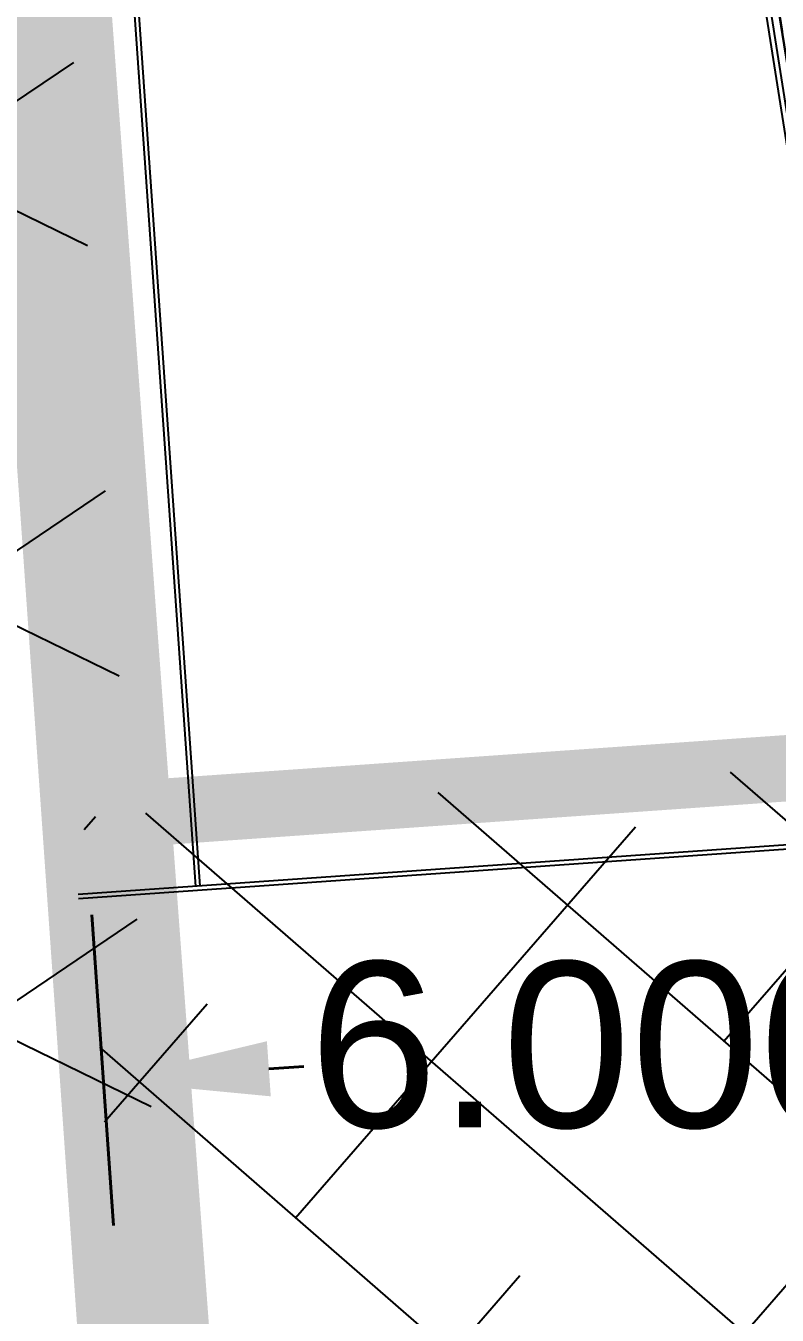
# Model space of a CAD drawing. Header units: millimetres. Extents: x 50357 to 985146, y 723188 to 1803594.
# Drawn here: x 832228.06 to 832232.6, y 818133.75 to 818141.53 of the extents above; entities that cross this region are included whole.
import ezdxf

# ---------------------------------------------------------------- set-up
doc = ezdxf.new("R2010")
doc.units = ezdxf.units.MM
doc.header["$LTSCALE"] = 3
doc.header["$MEASUREMENT"] = 0
for name, pattern in [('DASHED', [19.049999999999997, 12.7, -6.349999999999999]), ('DASHED2', [0.375, 0.25, -0.125]), ('DIVIDE', [1.25, 0.5, -0.25, 0, -0.25, 0, -0.25])]:
    doc.linetypes.add(name, pattern=pattern)
doc.layers.get('Defpoints').update_dxf_attribs({"color": 32})
doc.layers.add('-Dim', color=7, linetype='Continuous', lineweight=40)
doc.layers.add('3A35X-MAGP-P-ADR-B1M-STR-0$0$UAJ-28STRU-h', color=251, linetype='Continuous', lineweight=9)
for name, color, linetype in [('00-TITLEBOX', 7, 'Continuous'), ('3A35X-MAGP-P-LD-00-0$0$A-GLASS', 1, 'Continuous'), ('3A35X-MAGP-P-LD-00-0$0$LWK-GA_HANDRAIL', 7, 'Continuous'), ('3A35X-MAGP-P-LD-00-0$0$LWK-MA_PAVING BANDING', 8, 'Continuous'), ('UAJ-00XREF', 7, 'Continuous')]:
    doc.layers.add(name, color=color, linetype=linetype)
doc.styles.get("Standard").update_dxf_attribs({"font": 'arial.ttf'})
doc.dimstyles.get("Standard").update_dxf_attribs({"dimtxt": 0.5, "dimasz": 0.5, "dimexe": 0.18, "dimexo": 0.0625, "dimgap": 0.09, "dimtad": 0, "dimtih": 1, "dimtoh": 1, "dimdec": 3, "dimzin": 0, "dimdsep": 46, "dimtxsty": 'Standard', "dimcen": 0.09, "dimclrd": 256, "dimclre": 256, "dimclrt": 256, "dimadec": 0, "dimazin": 0, "dimtfac": 1, "dimtdec": 3, "dimtofl": 0, "dimtmove": 0, "dimatfit": 3, "dimfxl": 1, "dimtolj": 1, "dimtzin": 0, "dimlwd": -1, "dimlwe": -1, "dimarcsym": 0})

# ---------------------------------------------------------------- blocks, each defined once
blk = doc.blocks.new('*D1121')
at = {"layer": '-Dim', "transparency": 16777216}
for p, q in [((832234.5675669201, 818134.7052526444), (832234.4365590663, 818136.579365629)), ((832228.5930875045, 818134.2876130828), (832228.4620796508, 818136.1617260673)), ((832233.5087271812, 818135.5120662366), (832233.2973205065, 818135.4972880802)), ((832229.5293790433, 818135.2338941823), (832229.740785718, 818135.2486723387))]:
    blk.add_line(p, q, dxfattribs=at)
for points in [[(832233.497104889, 818135.6783271764), (832233.5203494736, 818135.3458052968), (832234.50629282, 818135.5817999903)], [(832229.517756751, 818135.400155122), (832229.5410013356, 818135.0676332425), (832228.5318134045, 818135.1641604286)]]:
    blk.add_solid(points, dxfattribs=at)
at = {"layer": 'Defpoints', "color": 0, "transparency": 16777216}
for p in [(832228.5318134045, 818135.1641604286), (832234.5719252797, 818134.6429047919), (832228.5974458641, 818134.2252652303)]:
    blk.add_point(p, dxfattribs=at)
at = {"layer": '-Dim', "transparency": 16777216, "insert": (832231.5190531122, 818135.3729802094), "char_height": 1, "attachment_point": 5}
blk.add_mtext('\\A1;6.000', dxfattribs=at)
blk = doc.blocks.new('QA')
at = {"layer": '3A35X-MAGP-P-ADR-B1M-STR-0$0$UAJ-28STRU-h', "elevation": -8.014211355258927e-05}
blk.add_lwpolyline([(4176.000201225281, -12907.3253030777), (4176.00020134449, -12907.42158555984)], dxfattribs=at)
at = {"layer": '3A35X-MAGP-P-LD-00-0$0$A-GLASS', "ltscale": 0.5}
for points in [[(3260.576155781746, -310.5533533096313), (4549.030581712723, -310.8446944952011, -0.3780705975046576), (5711.480078935623, -1392.408470392227), (6581.344330906868, -11394.23039078712, 0.3890288833030056), (8125.516315340996, -12809.94570815563), (9658.37551021576, -12809.9406683445)], [(3260.576155900955, -340.5533540248871), (4548.627946972847, -340.8446043729782, -0.3779323552059208), (5681.608272433281, -1395.184558272362), (6551.457149505615, -11396.82969629765, 0.3890288833030058), (8125.516302227974, -12839.94570803642), (9658.375608921051, -12839.9406683445)]]:
    blk.add_lwpolyline(points, format="xyb", dxfattribs=at)
at = {"layer": '3A35X-MAGP-P-LD-00-0$0$LWK-GA_HANDRAIL', "color": 2, "lineweight": 30, "ltscale": 0.5}
blk.add_rational_spline([(3260.576155781746, -260.4250419139862), (3888.936815977097, -260.4250417947769), (4517.297476172447, -260.4250417947769), (5663.312283039094, -260.4250419139862), (5762.59759581089, -1402.130942821503), (6196.876965761185, -6396.014784812927), (6631.15633559227, -11389.89862692356)], [1, 1, 1, 0.7371008340881321, 1, 1, 1], degree=2, knots=[8765.813405622794, 8765.813405622794, 8765.813405622794, 10022.53472598037, 10022.53472598037, 11877.60010583804, 11877.60010583804, 21903.06256882496, 21903.06256882496, 21903.06256882496], dxfattribs=at)
at = {"layer": '3A35X-MAGP-P-LD-00-0$0$LWK-MA_PAVING BANDING'}
for p, q in [((2471.837233304977, -1506.37068092823), (2471.837233185768, -13186.51781487465)), ((2497.714233160019, -1506.37068092823), (2497.714233160019, -13186.51740372181)), ((8125.516478538513, -13212.39715623856, -0.09501681376235314), (1762.113454580307, -13212.49824535847, 0.03824597080360305)), ((8125.516479253769, -13186.42800033092, -0.0950168107383693), (1762.113455414772, -13186.52908957005, 0.03824597382758685))]:
    blk.add_line(p, q, dxfattribs=at)
blk = doc.blocks.new('3A35X-MAGP-P-LD-00-0')
at = {"color": 9, "rotation": 4.018631480163328}
blk.add_blockref('QA', (834538109.879394, 818149316.2728351), dxfattribs=at)

msp = doc.modelspace()

# ---------------------------------------------------------------- hatches: boundary and pattern name
h = msp.add_hatch()
h.set_pattern_fill('NET3', color=256, scale=18, angle=-7.951386703658792e-16)
h.set_pattern_definition([(273.9989085452077, (834525.5251607728, 818208.8836703451), (2.244522102532559, 0.1569093089743835), []), (333.9989085452076, (834525.5251607728, 818208.8836703451), (0.9863736036042021, 2.022267814636049), []), (33.99890854520757, (834525.5251607728, 818208.8836703451), (-1.258148498928357, 1.865358505661665), [])])
edge = h.paths.add_edge_path()
edge.add_arc((832246.045109395, 818268.9727718568), 117.4714779904137, 237.7610185512239, 253.8149798117622)
edge.add_line((832213.3011060291, 818156.1570886172), (832213.1253117833, 818155.3417954816))
edge.add_line((832213.1253117833, 818155.3417954816), (832213.966279378, 818155.2143137592))
edge.add_line((832213.966279378, 818155.2143137592), (832211.5657279415, 818144.3196118135))
edge.add_line((832211.5657279415, 818144.3196118135), (832220.0467316768, 818142.4508974622))
edge.add_line((832220.0467316768, 818142.4508974622), (832227.8682480772, 818142.9709246121))
edge.add_line((832227.8682480772, 818142.9709246121), (832228.1954681716, 818143.4368965481))
edge.add_line((832228.1954681716, 818143.4368965481), (832228.948874986, 818133.2615383258))
edge.add_line((832228.948874986, 818133.2615383258), (832222.469656159, 818132.7811715583))
edge.add_line((832222.469656159, 818132.7811715583), (832222.892503343, 818127.0768211493))
edge.add_line((832222.892503343, 818127.0768211493), (832225.0416777033, 818127.2361323191))
edge.add_line((832225.0416777033, 818127.2361323191), (832225.1704666419, 818125.4987156643))
edge.add_line((832225.1704666419, 818125.4987156643), (832229.4999151856, 818125.8196592286))
edge.add_line((832229.4999151856, 818125.8196592286), (832230.9487625523, 818106.2519439334))
edge.add_line((832230.9487625523, 818106.2519439334), (832188.0000464984, 818103.0684551515))
edge.add_line((832188.0000464984, 818103.0684551515), (832186.0984719946, 818129.4004782591))
edge.add_line((832186.0984719946, 818129.4004782591), (832198.0579179983, 818130.2871469416))
edge.add_line((832198.0579179983, 818130.2871469416), (832197.5911596131, 818136.5838778412))
edge.add_line((832197.5911596131, 818136.5838778412), (832185.6378176069, 818135.6978149211))
edge.add_line((832185.6378176069, 818135.6978149211), (832185.2447420098, 818141.0008534852))
edge.add_line((832185.2447420098, 818141.0008534852), (832185.4957551577, 818141.0194301056))
edge.add_line((832185.4957551577, 818141.0194301056), (832183.3797304785, 818169.6118216475))
h = msp.add_hatch()
h.set_pattern_fill('ANSI38', color=256, scale=10)
h.set_pattern_definition([(318.9989085452077, (834525.5251607728, 818208.8836703451), (0.8200917571204325, 0.943371353128301), []), (48.99890854520768, (834525.5251607728, 818208.8836703451), (0.696812161112564, 2.706834463377034), [3.125, -1.875])])
h.paths.add_polyline_path([(832235.320911258, 818137.2337725449), (832228.4099440764, 818136.7506429376), (832230.0935611024, 818112.665975769), (832252.7543616355, 818114.2500586774), (832251.0707389856, 818138.3348062908), (832246.9591604649, 818138.0473754199), (832246.9531423952, 818137.992338571), (832241.3354831701, 818137.5200133396), (832241.476185211, 818136.5793656327), (832238.1775040515, 818136.4552801906), (832238.0107460786, 818137.3358865546)])

# ---------------------------------------------------------------- linework, layer by layer
at = {"linetype": 'DASHED', "ltscale": 3, "const_width": 0.5}
msp.add_lwpolyline([(832248.1054633422, 818159.6818112938), (832236.5233898577, 818161.4773779436), (832232.5476543217, 818162.2840333652), (832226.5393642487, 818163.4835367212), (832230.0935611024, 818112.665975769)], dxfattribs=at)
msp.add_lwpolyline([(832228.0365466942, 818142.0922090595), (832230.0935611024, 818112.665975769), (832252.7543616355, 818114.2500586774), (832249.6079759626, 818159.2600879858), (832248.1054633422, 818159.6818112938, -0.002950514557589915), (832236.5233898577, 818161.4773779436), (832226.5393642497, 818163.483536721)], format="xyb", dxfattribs=at)
at = {"layer": '3A35X-MAGP-P-LD-00-0$0$LWK-GA_HANDRAIL', "color": 1, "lineweight": 30, "ltscale": 0.5}
msp.add_rational_spline([(832233.071949109, 818138.6632476446), (832232.3103497345, 818143.4914468015), (832231.5487503641, 818148.3196459294), (832231.3701860253, 818149.4516639125), (832230.22695435, 818149.3718436531), (832229.6001196826, 818149.3280781532), (832228.9732850153, 818149.2843126531)], [1.000000119194047, 1, 1, 0.7371008340881321, 1, 1, 1], degree=2, knots=[1397.536704411331, 1397.536704411331, 1397.536704411331, 11173.33138715961, 11173.33138715961, 13028.39676701728, 13028.39676701728, 14285.11808737485, 14285.11808737485, 14285.11808737485], dxfattribs=at)

# ---------------------------------------------------------------- next in the draw order: block references
at = {"layer": 'UAJ-00XREF', "ltscale": 0.5, "xscale": 0.0009999999999999998, "yscale": 0.0009999999999999998, "zscale": 0.0009999999999999998, "rotation": 359.9752874263863}
msp.add_blockref('3A35X-MAGP-P-LD-00-0', (-2665.210483484832, 360.0262663071044, -0.0001231534318925437), dxfattribs=at)

# ---------------------------------------------------------------- next in the draw order: linework, layer by layer
at = {"layer": '00-TITLEBOX', "color": 96, "linetype": 'DIVIDE', "ltscale": 100, "const_width": 0.5}
msp.add_lwpolyline([(832183.3797304785, 818169.6118216475, 0.07016341755538623), (832213.3011060291, 818156.1570886172), (832213.1253117833, 818155.3417954816), (832227.2218715617, 818152.189155296), (832227.8723605061, 818143.4137872474), (832228.1954681716, 818143.4368965481), (832228.948874986, 818133.2615383258), (832222.469656159, 818132.7811715583), (832222.892503343, 818127.0768211493), (832225.0416777033, 818127.2361323191), (832225.1704666419, 818125.4987156643), (832229.4999151856, 818125.8196592286), (832230.9487625523, 818106.2519439334), (832188.0000464984, 818103.0684551515), (832186.0984719946, 818129.4004782591), (832198.0579179983, 818130.2871469416), (832197.5911596131, 818136.5838778412), (832185.6378176069, 818135.6978149211), (832185.2447420098, 818141.0008534852), (832185.4957551577, 818141.0194301056), (832183.3797304785, 818169.6118216475)], format="xyb", dxfattribs=at)
at = {"layer": '00-TITLEBOX', "linetype": 'DASHED2', "lineweight": 40, "ltscale": 60, "const_width": 0.4}
msp.add_lwpolyline([(832228.409075839, 818136.7505822412), (832251.0707389854, 818138.3348062908)], dxfattribs=at)

# ---------------------------------------------------------------- next in the draw order: dimensions: what is measured, and where the dimension line sits
at = {"layer": '-Dim'}
dim = msp.add_aligned_dim(p1=(832234.5719252797, 818134.6429047919), p2=(832228.5974458641, 818134.2252652302), distance=-0.941186386073878, text='6.000', dimstyle='Standard', override={"dimtxt": 1, "dimasz": 1, "dimexe": 1}, dxfattribs=at)
dim.commit()
dim.dimension.update_dxf_attribs({"geometry": '*D1121', "text_midpoint": (832231.5190531122, 818135.3729802094)})

doc.saveas('drawing.dxf')
